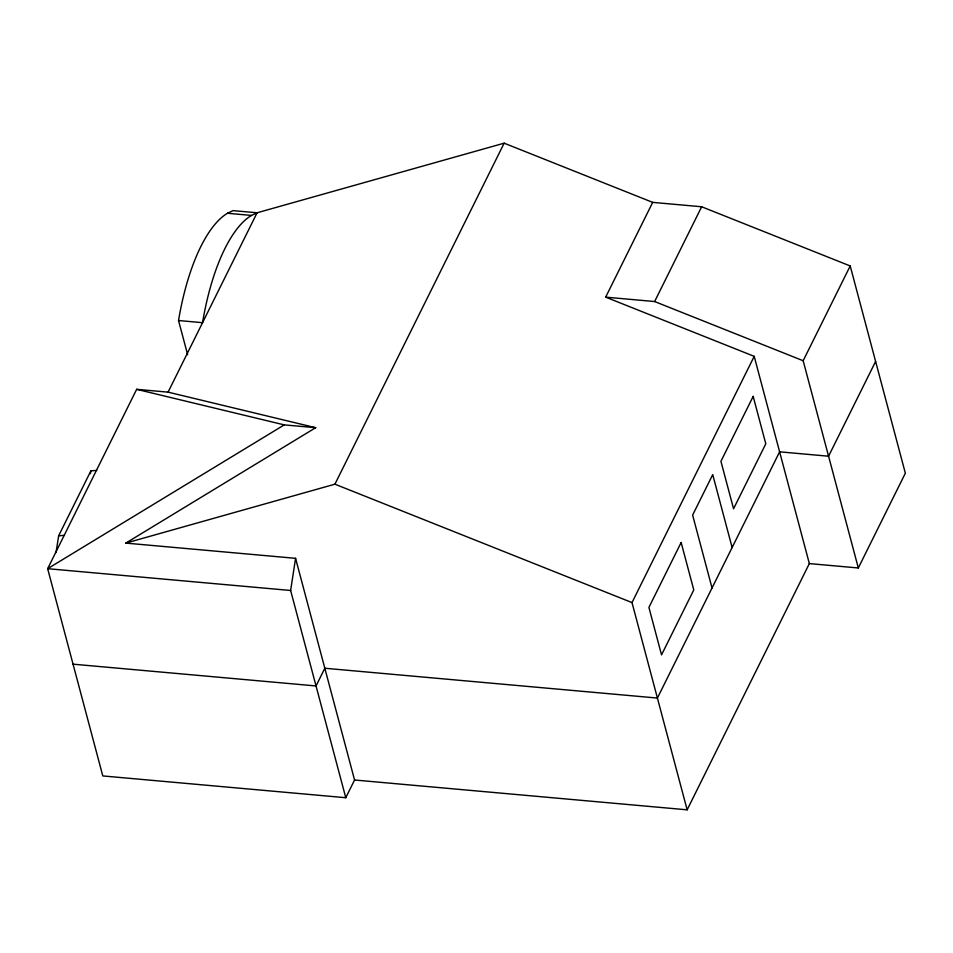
<?xml version="1.0" encoding="UTF-8"?>
<svg xmlns="http://www.w3.org/2000/svg" width="953" height="953" viewBox="0 0 953 953"><rect width="100%" height="100%" fill="white"/><g stroke="black" fill="none" stroke-linecap="round" stroke-linejoin="round"><path stroke-width="1.43" d="M345.772 797.721L290.629 590.479L295.573 558.327L125.796 543.103L315.681 427.694L168.073 392.148L136.66 389.324L47.65 568.691L102.793 775.933L345.772 797.721L354.564 780.007L295.573 558.327M56.024 552.633L58.657 535.789L90.88 470.853L96.73 470.401M90.452 473.665L90.88 470.853M168.073 392.148L257.096 212.781L504.149 143.176L652.698 202.37L701.658 206.765L850.207 265.958L905.35 473.2L858.319 567.976L809.347 563.592L687.149 809.824L354.564 780.007M125.796 543.103L334.92 484.184L504.149 143.176M809.347 563.592L754.204 356.339L605.667 297.145L652.698 202.37M605.667 297.145L654.628 301.541L701.658 206.765M687.149 809.824L632.006 602.582L754.204 356.339M858.319 567.976L803.165 360.734L850.207 265.958M875.616 361.437L828.574 456.213L779.614 451.829L657.403 698.061L324.818 668.244L316.027 685.957L73.059 664.17M315.681 427.694L284.268 424.883L47.65 568.691L290.629 590.479M227.457 213.269L233.068 210.625L257.096 212.781L251.473 215.426L227.457 213.269A145.118 54.655 -84.9 0 0 178.533 320.53L187.634 354.73M58.657 535.789L64.506 535.336M178.533 320.53L202.548 322.674A145.118 54.655 -84.9 0 1 251.473 215.426M136.66 389.324L284.268 424.883M654.628 301.541L803.165 360.734M334.92 484.184L632.006 602.582M732.13 547.51L712.725 474.606L692.628 515.096L712.034 588.001M753.168 396.377L720.933 461.312L733.56 508.771L765.795 443.824L753.168 396.377M681.145 542.483L648.91 607.418L661.537 654.878L693.772 589.931L681.145 542.483"/></g></svg>
